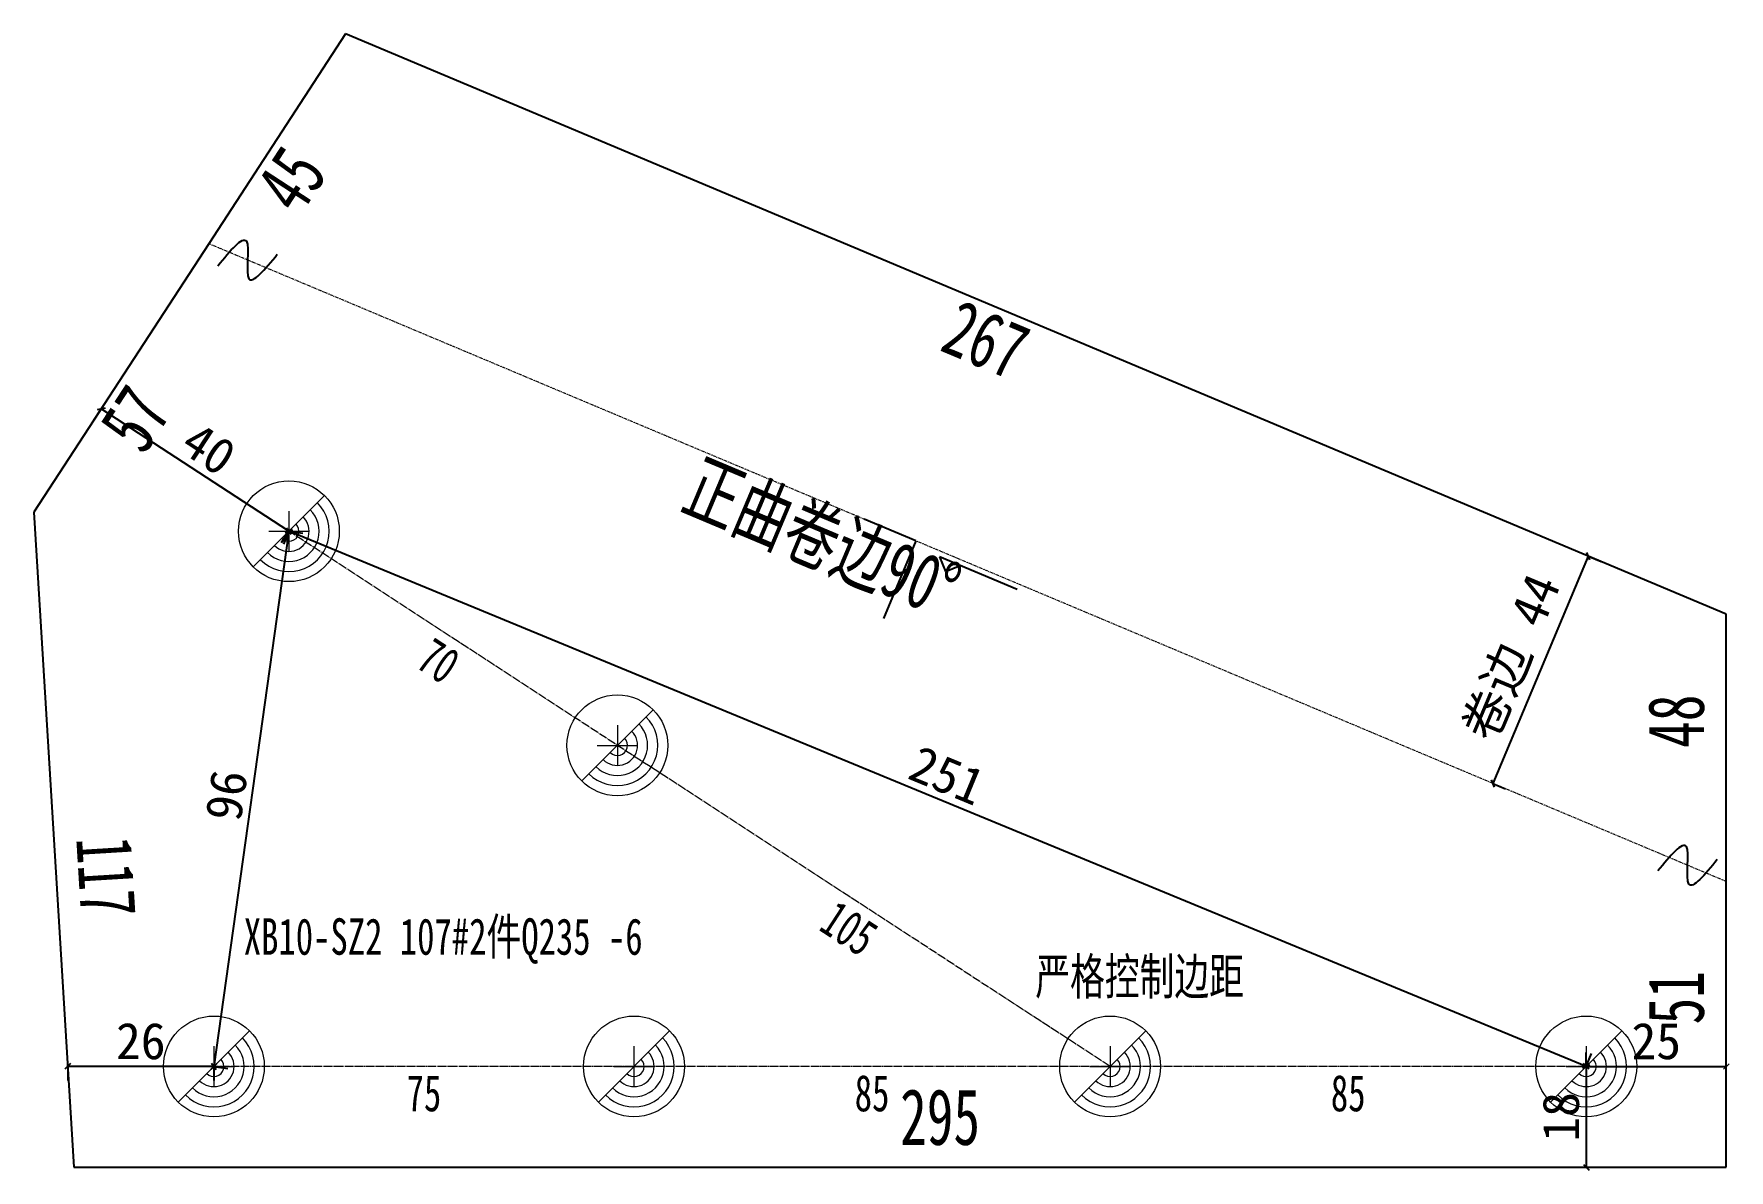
# Model space of a CAD drawing. Header units: millimetres. Extents: x 212 to 515, y 353 to 556.
import ezdxf
from ezdxf.enums import TextEntityAlignment as Align

# ---------------------------------------------------------------- set-up
doc = ezdxf.new("R2010")
doc.units = ezdxf.units.MM
doc.linetypes.add('DASHDOT2X', pattern=[1.75, 1.5, -0.125, 0, -0.125])
doc.linetypes.add('DIVIDE', pattern=[0.875, 0.5, -0.125, 0, -0.125, 0, -0.125])
for name, color, linetype, lineweight in [('1', 6, 'Continuous', 25), ('11', 3, 'Continuous', 13), ('12', 7, 'Continuous', 13), ('5', 1, 'Continuous', 13), ('7', 2, 'DASHDOT2X', 13), ('8', 3, 'DIVIDE', 13)]:
    doc.layers.add(name, color=color, linetype=linetype, lineweight=lineweight)
doc.styles.get("Standard").update_dxf_attribs({"font": ''})
doc.styles.get('Standard').set_extended_font_data('SimSun')
doc.dimstyles.new('dimStyle3', dxfattribs={"dimtxt": 5, "dimasz": 1, "dimexe": 2.5, "dimexo": 0, "dimgap": 1.25, "dimtad": 1, "dimzin": 0, "dimdsep": 46, "dimtxsty": 'Standard', "dimblk": 'OBLIQUE', "dimblk1": 'OBLIQUE', "dimblk2": 'OBLIQUE', "dimcen": 0.09, "dimadec": 0, "dimazin": 0, "dimtfac": 1, "dimtdec": 1, "dimtmove": 2, "dimatfit": 3, "dimfxl": 1, "dimtolj": 1, "dimtzin": 0, "dimarcsym": 0})

# ---------------------------------------------------------------- blocks, each defined once
blk = doc.blocks.new('M16')
for p, q in [((-0.707, -0.707), (0.707, 0.707)), ((0, 0.4), (0, -0.4)), ((-0.4, 0), (0.4, 0))]:
    blk.add_line(p, q)
blk.add_circle((0, 0), 1)
for radius in [0.8, 0.6, 0.4, 0.2]:
    blk.add_arc((0, 0), radius, 225, 45)
blk = doc.blocks.new('_Oblique')
at = {"color": 0, "linetype": 'ByBlock', "lineweight": -2}
blk.add_line((-0.5, -0.5), (0.5, 0.5), dxfattribs=at)
blk = doc.blocks.new('*D12')
at = {"layer": '11', "color": 0, "lineweight": -2}
for p, q in [((489.52, 462.69), (472.47, 422.13)), ((489.52, 462.69), (491.82, 461.72)), ((472.47, 422.13), (474.77, 421.16))]:
    blk.add_line(p, q, dxfattribs=at)
at = {"layer": 'Defpoints', "color": 0}
for p in [(489.52, 462.69), (472.47, 422.13), (472.47, 422.13)]:
    blk.add_point(p, dxfattribs=at)
at = {"layer": '11', "color": 0, "lineweight": -2}
for p, rotation in [((489.52, 462.69), 67.20100844241783), ((472.47, 422.13), 247.2010084424178)]:
    blk.add_blockref('_Oblique', p, dxfattribs=dict(at, rotation=rotation))
at = {"layer": '11', "color": 0, "insert": (476.04, 444.49), "char_height": 6.5, "attachment_point": 5, "rotation": 67.201}
blk.add_mtext('\\A1;卷边 44', dxfattribs=at)
blk = doc.blocks.new('*D13')
at = {"layer": '11', "color": 0, "lineweight": -2}
for p, q in [((257.56, 467.15), (256.61, 464.83)), ((489.17, 371.59), (257.56, 467.15)), ((489.17, 371.59), (490.12, 373.9))]:
    blk.add_line(p, q, dxfattribs=at)
at = {"layer": 'Defpoints', "color": 0}
for p in [(257.56, 467.15), (257.56, 467.15), (489.17, 371.59)]:
    blk.add_point(p, dxfattribs=at)
at = {"layer": '11', "color": 0, "lineweight": -2}
for p, rotation in [((257.56, 467.15), 157.5794708155271), ((489.17, 371.59), 337.5794708155271)]:
    blk.add_blockref('_Oblique', p, dxfattribs=dict(at, rotation=rotation))
at = {"layer": '11', "color": 0, "insert": (375.08, 423.53), "char_height": 6.5, "attachment_point": 5, "rotation": 337.5795}
blk.add_mtext('\\A1;251', dxfattribs=at)
blk = doc.blocks.new('*D14')
at = {"layer": '11', "color": 0, "lineweight": -2}
for p, q in [((257.56, 467.15), (244.17, 371.59)), ((257.56, 467.15), (260.04, 466.8)), ((244.17, 371.59), (246.64, 371.24))]:
    blk.add_line(p, q, dxfattribs=at)
at = {"layer": 'Defpoints', "color": 0}
for p in [(257.56, 467.15), (244.17, 371.59), (244.17, 371.59)]:
    blk.add_point(p, dxfattribs=at)
at = {"layer": '11', "color": 0, "lineweight": -2}
for p, rotation in [((257.56, 467.15), 82.02158768994867), ((244.17, 371.59), 262.0215876899487)]:
    blk.add_blockref('_Oblique', p, dxfattribs=dict(at, rotation=rotation))
at = {"layer": '11', "color": 0, "insert": (246.41, 419.99), "char_height": 6.5, "attachment_point": 5, "rotation": 82.0216}
blk.add_mtext('\\A1;96', dxfattribs=at)
blk = doc.blocks.new('*D16')
at = {"layer": '11', "color": 0, "lineweight": -2}
for p, q in [((224.05, 488.99), (222.69, 486.89)), ((257.56, 467.15), (224.05, 488.99)), ((257.56, 467.15), (256.2, 465.05))]:
    blk.add_line(p, q, dxfattribs=at)
at = {"layer": 'Defpoints', "color": 0}
for p in [(224.05, 488.99), (224.05, 488.99), (257.56, 467.15)]:
    blk.add_point(p, dxfattribs=at)
at = {"layer": '11', "color": 0, "lineweight": -2}
for p, rotation in [((224.05, 488.99), 146.9036334018398), ((257.56, 467.15), 326.9036334018398)]:
    blk.add_blockref('_Oblique', p, dxfattribs=dict(at, rotation=rotation))
at = {"layer": '11', "color": 0, "insert": (243.26, 481.84), "char_height": 6.5, "attachment_point": 5, "rotation": 326.9036}
blk.add_mtext('\\A1;40', dxfattribs=at)
blk = doc.blocks.new('*D17')
at = {"layer": '11', "color": 0, "lineweight": -2}
for p, q in [((218.07, 371.59), (218.07, 369.09)), ((244.17, 371.59), (218.07, 371.59)), ((244.17, 371.59), (244.17, 369.09))]:
    blk.add_line(p, q, dxfattribs=at)
at = {"layer": 'Defpoints', "color": 0}
for p in [(218.07, 371.59), (218.07, 371.59), (244.17, 371.59)]:
    blk.add_point(p, dxfattribs=at)
at = {"layer": '11', "color": 0, "lineweight": -2, "rotation": 180}
blk.add_blockref('_Oblique', (218.07, 371.59), dxfattribs=at)
at = {"layer": '11', "color": 0, "lineweight": -2}
blk.add_blockref('_Oblique', (244.17, 371.59), dxfattribs=at)
at = {"layer": '11', "color": 0, "insert": (231.12, 376.09), "char_height": 6.5, "attachment_point": 5}
blk.add_mtext('\\A1;26', dxfattribs=at)
blk = doc.blocks.new('*D18')
at = {"layer": '11', "color": 0, "lineweight": -2}
for p, q in [((489.17, 371.59), (491.67, 371.59)), ((489.17, 371.59), (489.17, 353.59)), ((489.17, 353.59), (491.67, 353.59))]:
    blk.add_line(p, q, dxfattribs=at)
at = {"layer": 'Defpoints', "color": 0}
for p in [(489.17, 371.59), (489.17, 353.59), (489.17, 353.59)]:
    blk.add_point(p, dxfattribs=at)
at = {"layer": '11', "color": 0, "lineweight": -2}
for p, rotation in [((489.17, 371.59), 90), ((489.17, 353.59), 270)]:
    blk.add_blockref('_Oblique', p, dxfattribs=dict(at, rotation=rotation))
at = {"layer": '11', "color": 0, "insert": (484.67, 362.59), "char_height": 6.5, "attachment_point": 5, "rotation": 90}
blk.add_mtext('\\A1;18', dxfattribs=at)

msp = doc.modelspace()

# ---------------------------------------------------------------- linework, layer by layer
at = {"layer": '1'}
for p, q in [((267.69, 555.938), (243.27, 518.473)), ((514.168, 452.333), (267.69, 555.938)), ((243.27, 518.473), (212.038, 470.557)), ((212.038, 470.557), (219.168, 353.587)), ((369.5, 465.414), (360.282, 469.289)), ((369.5, 465.414), (363.688, 451.585)), ((387.55, 456.742), (373.722, 462.554)), ((373.722, 462.554), (374.791, 459.935)), ((374.791, 459.935), (377.41, 461.004)), ((514.168, 404.604), (514.168, 452.333)), ((514.168, 353.587), (514.168, 404.604)), ((219.168, 353.587), (514.168, 353.587))]:
    msp.add_line(p, q, dxfattribs=at)
for points in [[(244.873, 514.545), (249.964, 518.914), (250.404, 512.22), (255.495, 516.589)], [(512.565, 408.532), (507.474, 404.163), (507.034, 410.857), (501.943, 406.488)]]:
    msp.add_spline(points, degree=3, dxfattribs=at)
at = {"layer": '7'}
for p, q in [((404.168, 371.587), (257.561, 467.145)), ((489.168, 371.587), (244.168, 371.587))]:
    msp.add_line(p, q, dxfattribs=at)
at = {"layer": '8'}
msp.add_line((514.168, 404.604), (243.27, 518.473), dxfattribs=at)

# ---------------------------------------------------------------- block references
at = {"layer": '5', "xscale": 9, "yscale": 9, "zscale": 9}
for p in [(257.561, 467.145), (316.204, 428.922), (244.168, 371.587), (319.168, 371.587), (404.168, 371.587), (489.168, 371.587)]:
    msp.add_blockref('M16', p, dxfattribs=at)

# ---------------------------------------------------------------- texts
at = {"layer": '1', "width": 0.7}
for s, rotation, p in [('45', 56.90363, (256.318, 536.659)), ('267', 337.20101, (390.541, 503.213)), ('57', 56.90363, (228.492, 493.969)), ('正曲卷边90°', 337.20101, (378.332, 460.617))]:
    msp.add_text(s, height=10, rotation=rotation, dxfattribs=at).set_placement(p, align=Align.TOP_RIGHT)
for s, rotation, p in [('48', 90, (513.168, 428.468)), ('117', 273.48822, (216.601, 412.133)), ('51', 90, (513.168, 379.095))]:
    msp.add_text(s, height=10, rotation=rotation, dxfattribs=at).set_placement(p, align=Align.BOTTOM_LEFT)
msp.add_text('295', height=10, dxfattribs=at).set_placement((366.668, 354.587), align=Align.BOTTOM_LEFT)
at = {"layer": '11', "width": 0.7}
for s, p in [('70', (286.064, 446.777)), ('105', (359.367, 398.998))]:
    msp.add_text(s, height=6.5, rotation=326.90363, dxfattribs=at).set_placement(p, align=Align.TOP_CENTER)
for s, p in [('75', (281.668, 370.087)), ('85', (361.668, 370.087)), ('85', (446.668, 370.087))]:
    msp.add_text(s, height=6.5, dxfattribs=at).set_placement(p, align=Align.TOP_CENTER)
at = {"layer": '12', "width": 0.7}
for s, p in [('XB10-SZ2 107#2件Q235 -6 ', (249.503, 389.587)), ('严格控制边距', (390.816, 382.456))]:
    msp.add_text(s, height=6.5, dxfattribs=at).set_placement(p, align=Align.BOTTOM_LEFT)

# ---------------------------------------------------------------- dimensions: what is measured, and where the dimension line sits
at = {"layer": '11'}
for base, p1, p2, angle, text, picture, middle in [((224.051, 488.987), (257.561, 467.145), (224.051, 488.987), 146.90363, '40', '*D16', (243.263, 481.836)), ((244.168, 371.587), (257.561, 467.145), (244.168, 371.587), 262.02159, '96', '*D14', (246.408, 419.991)), ((257.561, 467.145), (489.168, 371.587), (257.561, 467.145), 157.57947, '251', '*D13', (375.081, 423.526)), ((472.47, 422.131), (489.52, 462.693), (472.47, 422.131), 247.20101, '卷边 44', '*D12', (476.043, 444.494)), ((218.071, 371.587), (244.168, 371.587), (218.071, 371.587), 180, '26', '*D17', (231.119, 376.087)), ((489.168, 353.587), (489.168, 371.587), (489.168, 353.587), 270, '18', '*D18', (484.668, 362.587))]:
    dim = msp.add_linear_dim(base=base, p1=p1, p2=p2, angle=angle, text=text, dimstyle='dimStyle3', override={"dimtxt": 6.5}, dxfattribs=at)
    dim.commit()
    dim.dimension.update_dxf_attribs({"geometry": picture, "text_midpoint": middle})
msp.add_linear_dim(base=(514.168, 371.587), p1=(489.168, 371.587), p2=(514.168, 371.587), text='25', dimstyle='dimStyle3', override={"dimtxt": 6.5}, dxfattribs=at).render()

doc.saveas('drawing.dxf')
